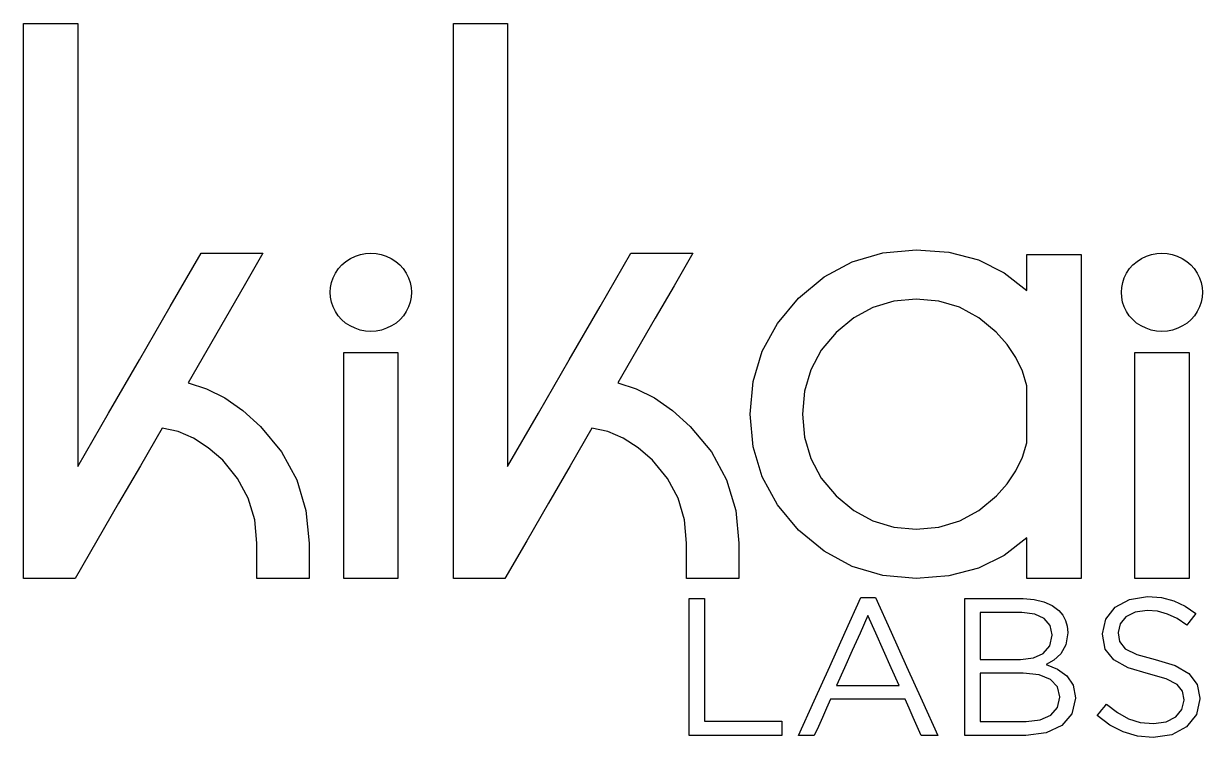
# Model space of a CAD drawing. Extents: x 0 to 39.3, y 0 to 23.8.
import ezdxf

# ---------------------------------------------------------------- set-up
doc = ezdxf.new("R2010")
doc.units = 0
doc.layers.add('logokikaiout', color=7, linetype='CONTINUOUS')

msp = doc.modelspace()

# ---------------------------------------------------------------- linework, layer by layer
at = {"layer": 'logokikaiout', "color": 7}
for points in [[(4.620333, 10.321795), (3.895638, 9.067053), (3.170944, 7.812311), (2.44625, 6.557568), (1.721557, 5.302826), (1.291168, 5.302826), (0.860779, 5.302826), (0.43039, 5.302826), (0.000001, 5.302826), (0.000001, 9.932682), (0.000001, 14.562537), (0.000001, 19.192393), (0.000001, 23.822248), (0.452262, 23.822248), (0.904523, 23.822248), (1.356784, 23.822248), (1.809046, 23.822248), (1.809046, 20.126107), (1.809046, 16.429966), (1.809046, 12.733825), (1.809046, 9.037684), (2.837657, 10.817713), (3.866269, 12.597741), (4.894882, 14.37777), (5.923494, 16.157798), (6.43899, 16.157798), (6.954487, 16.157798), (7.469983, 16.157798), (7.98548, 16.157798), (7.360534, 15.075652), (6.735588, 13.993507), (6.110642, 12.911361), (5.485697, 11.829215), (6.103569, 11.636665), (6.711557, 11.331004), (7.309685, 10.912236), (7.897991, 10.380357), (8.608581, 9.527396), (9.116267, 8.593008), (9.42095, 7.577128), (9.522533, 6.479693), (9.522533, 6.185476), (9.522533, 5.891259), (9.522533, 5.597043), (9.522533, 5.302826), (9.087205, 5.302826), (8.651877, 5.302826), (8.216549, 5.302826), (7.781222, 5.302826), (7.781222, 5.597043), (7.781222, 5.891259), (7.781222, 6.185476), (7.781222, 6.479693), (7.710109, 7.258372), (7.496752, 7.979968), (7.141113, 8.644545), (6.64316, 9.252173), (6.162935, 9.668885), (5.665747, 9.986085), (5.151556, 10.203731), (4.620333, 10.321795)], [(18.957116, 10.321795), (18.232422, 9.067053), (17.507728, 7.812311), (16.783034, 6.557568), (16.058341, 5.302826), (15.627952, 5.302826), (15.197563, 5.302826), (14.767174, 5.302826), (14.336785, 5.302826), (14.336785, 9.932682), (14.336785, 14.562537), (14.336785, 19.192393), (14.336785, 23.822248), (14.789046, 23.822248), (15.241307, 23.822248), (15.693569, 23.822248), (16.14583, 23.822248), (16.14583, 20.126107), (16.14583, 16.429966), (16.14583, 12.733825), (16.14583, 9.037684), (17.174441, 10.817713), (18.203053, 12.597741), (19.231665, 14.37777), (20.260277, 16.157798), (20.775773, 16.157798), (21.29127, 16.157798), (21.806766, 16.157798), (22.322263, 16.157798), (21.697317, 15.075652), (21.072371, 13.993507), (20.447425, 12.911361), (19.82248, 11.829215), (20.440352, 11.636665), (21.048337, 11.331004), (21.646468, 10.912236), (22.234774, 10.380357), (22.945364, 9.527396), (23.453046, 8.593008), (23.757733, 7.577128), (23.859316, 6.479693), (23.859316, 6.185476), (23.859316, 5.891259), (23.859316, 5.597043), (23.859316, 5.302826), (23.423988, 5.302826), (22.98866, 5.302826), (22.553332, 5.302826), (22.118005, 5.302826), (22.118005, 5.597043), (22.118005, 5.891259), (22.118005, 6.185476), (22.118005, 6.479693), (22.046892, 7.258372), (21.833532, 7.979968), (21.477896, 8.644545), (20.979944, 9.252173), (20.499718, 9.668885), (20.002527, 9.986085), (19.488339, 10.203731), (18.957116, 10.321795)], [(11.584625, 16.157798), (11.758054, 16.146862), (11.928541, 16.114089), (12.096047, 16.059412), (12.260547, 15.98281), (12.413928, 15.886706), (12.54859, 15.77357), (12.664467, 15.643431), (12.761491, 15.496329), (12.838093, 15.339509), (12.89277, 15.18024), (12.925544, 15.018591), (12.936444, 14.854627), (12.92579, 14.69073), (12.893864, 14.529806), (12.840722, 14.371928), (12.766381, 14.217157), (12.671589, 14.072045), (12.558111, 13.942608), (12.425911, 13.828915), (12.274961, 13.731029), (12.111526, 13.652166), (11.941939, 13.595961), (11.766266, 13.562306), (11.584575, 13.551123), (11.402679, 13.562306), (11.226901, 13.595961), (11.057278, 13.652166), (10.893836, 13.731029), (10.742689, 13.828915), (10.610425, 13.942608), (10.497011, 14.072045), (10.402417, 14.217157), (10.328076, 14.371928), (10.274934, 14.529806), (10.243007, 14.69073), (10.232353, 14.854627), (10.243325, 15.018591), (10.276204, 15.18024), (10.330895, 15.339509), (10.407349, 15.496329), (10.504373, 15.643431), (10.62025, 15.77357), (10.754912, 15.886706), (10.908293, 15.98281), (11.072797, 16.059412), (11.240345, 16.114089), (11.410934, 16.146862), (11.584568, 16.157798)], [(33.468877, 14.912845), (33.468877, 15.214382), (33.468877, 15.515919), (33.468877, 15.817456), (33.468877, 16.118993), (33.921138, 16.118993), (34.373399, 16.118993), (34.82566, 16.118993), (35.277921, 16.118993), (35.277921, 13.414951), (35.277921, 10.710909), (35.277921, 8.006868), (35.277921, 5.302826), (34.82566, 5.302826), (34.373399, 5.302826), (33.921138, 5.302826), (33.468877, 5.302826), (33.468877, 5.643345), (33.468877, 5.983864), (33.468877, 6.324382), (33.468877, 6.664901), (32.716197, 6.068844), (31.84932, 5.643214), (30.868206, 5.387905), (29.772824, 5.302826), (28.663433, 5.403766), (27.640328, 5.70658), (26.703541, 6.211275), (25.85311, 6.917843), (25.146595, 7.765028), (24.642024, 8.692579), (24.33933, 9.700434), (24.238446, 10.78852), (24.33933, 11.876769), (24.642024, 12.884684), (25.146595, 13.812362), (25.85311, 14.659904), (26.703541, 15.366271), (27.640328, 15.870859), (28.663433, 16.173634), (29.772824, 16.274568), (30.868206, 16.189442), (31.84932, 15.934095), (32.716197, 15.50855), (33.468877, 14.912845)], [(37.972755, 16.157798), (38.146184, 16.146862), (38.316668, 16.114089), (38.484177, 16.059412), (38.648677, 15.98281), (38.802058, 15.886706), (38.93672, 15.77357), (39.052597, 15.643431), (39.149622, 15.496329), (39.226224, 15.339509), (39.280898, 15.18024), (39.313671, 15.018591), (39.324571, 14.854627), (39.313918, 14.69073), (39.281956, 14.529806), (39.228708, 14.371928), (39.154162, 14.217157), (39.059572, 14.072045), (38.9462, 13.942608), (38.814038, 13.828915), (38.663095, 13.731029), (38.499512, 13.652166), (38.329939, 13.595961), (38.154351, 13.562306), (37.972709, 13.551123), (37.790665, 13.562306), (37.614904, 13.595961), (37.445363, 13.652166), (37.28197, 13.731029), (37.130773, 13.828915), (36.998425, 13.942608), (36.884997, 14.072045), (36.790551, 14.217157), (36.71621, 14.371928), (36.663064, 14.529806), (36.631138, 14.69073), (36.620484, 14.854627), (36.631455, 15.018591), (36.664334, 15.18024), (36.719025, 15.339509), (36.795479, 15.496329), (36.892454, 15.643431), (37.00825, 15.77357), (37.142895, 15.886706), (37.296424, 15.98281), (37.460928, 16.059412), (37.628476, 16.114089), (37.799065, 16.146862), (37.972699, 16.157798)], [(33.468877, 9.835668), (33.468877, 10.309801), (33.468877, 10.783934), (33.468877, 11.258068), (33.468877, 11.732201), (33.317535, 12.219694), (33.096872, 12.680468), (32.806889, 13.114515), (32.447585, 13.521843), (31.864651, 14.007032), (31.224504, 14.353516), (30.527207, 14.561359), (29.772824, 14.630623), (29.02611, 14.560713), (28.332213, 14.351005), (27.691163, 14.001525), (27.103002, 13.512318), (26.611533, 12.922568), (26.260526, 12.271997), (26.049942, 11.560635), (25.979757, 10.78852), (26.049942, 10.016611), (26.260526, 9.305354), (26.611533, 8.654822), (27.103002, 8.065076), (27.691163, 7.575717), (28.33221, 7.226259), (29.02611, 7.016631), (29.772824, 6.94677), (30.527807, 7.016631), (31.226931, 7.226259), (31.870158, 7.575717), (32.457463, 8.065076), (32.812544, 8.464018), (33.09943, 8.892029), (33.318184, 9.349215), (33.468877, 9.835668)], [(12.488794, 5.302826), (12.036533, 5.302826), (11.584272, 5.302826), (11.132011, 5.302826), (10.67975, 5.302826), (10.67975, 7.189834), (10.67975, 9.076843), (10.67975, 10.963851), (10.67975, 12.850859), (11.132011, 12.850859), (11.584272, 12.850859), (12.036533, 12.850859), (12.488794, 12.850859), (12.488794, 10.963851), (12.488794, 9.076843), (12.488794, 7.189834), (12.488794, 5.302826)], [(38.876925, 5.302826), (38.424664, 5.302826), (37.972402, 5.302826), (37.520141, 5.302826), (37.06788, 5.302826), (37.06788, 7.189834), (37.06788, 9.076843), (37.06788, 10.963851), (37.06788, 12.850859), (37.520141, 12.850859), (37.972402, 12.850859), (38.424664, 12.850859), (38.876925, 12.850859), (38.876925, 10.963851), (38.876925, 9.076843), (38.876925, 7.189834), (38.876925, 5.302826)], [(22.20066, 4.635653), (22.329689, 4.635653), (22.458717, 4.635653), (22.587746, 4.635653), (22.716774, 4.635653), (22.716774, 3.612244), (22.716774, 2.588836), (22.716774, 1.565428), (22.716774, 0.542019), (23.359888, 0.542019), (24.003002, 0.542019), (24.646116, 0.542019), (25.28923, 0.542019), (25.28923, 0.42278), (25.28923, 0.303542), (25.28923, 0.184303), (25.28923, 0.065062), (24.517088, 0.065062), (23.744945, 0.065062), (22.972803, 0.065062), (22.20066, 0.065062), (22.20066, 1.207711), (22.20066, 2.350358), (22.20066, 3.493005), (22.20066, 4.635653)], [(27.932382, 4.668532), (28.053209, 4.668532), (28.174035, 4.668532), (28.294861, 4.668532), (28.415688, 4.668532), (28.936388, 3.517682), (29.457088, 2.366833), (29.977788, 1.215984), (30.498488, 0.065133), (30.359758, 0.065133), (30.221028, 0.065133), (30.082298, 0.065133), (29.943568, 0.065133), (29.809689, 0.367112), (29.67581, 0.66909), (29.541931, 0.971068), (29.408052, 1.273045), (28.786016, 1.273045), (28.163981, 1.273045), (27.541945, 1.273045), (26.91991, 1.273045), (26.784443, 0.971068), (26.648977, 0.66909), (26.51351, 0.367112), (26.378043, 0.065133), (26.24584, 0.065133), (26.113636, 0.065133), (25.981433, 0.065133), (25.849229, 0.065133), (26.370018, 1.215984), (26.890806, 2.366833), (27.411594, 3.517682), (27.932382, 4.668532)], [(31.397648, 4.635794), (31.884128, 4.635794), (32.370609, 4.635794), (32.857089, 4.635794), (33.34357, 4.635794), (33.713969, 4.608348), (34.039025, 4.528828), (34.315071, 4.401553), (34.538428, 4.230819), (34.664264, 4.075276), (34.756403, 3.901942), (34.813016, 3.710218), (34.832278, 3.499511), (34.832278, 3.496336), (34.832278, 3.493161), (34.832278, 3.489986), (34.832278, 3.486811), (34.769512, 3.092955), (34.604518, 2.793955), (34.372249, 2.576976), (34.107672, 2.429183), (34.48929, 2.275961), (34.800528, 2.051139), (35.010166, 1.739464), (35.086984, 1.325694), (35.086984, 1.322519), (35.086984, 1.319344), (35.086984, 1.316169), (35.086984, 1.312994), (34.968351, 0.787591), (34.632429, 0.395638), (34.109182, 0.150598), (33.428575, 0.065923), (32.92084, 0.065923), (32.413104, 0.065923), (31.905369, 0.065923), (31.397634, 0.065923), (31.397634, 1.208572), (31.397634, 2.351219), (31.397634, 3.493866), (31.397648, 4.635794)], [(35.810157, 0.730967), (35.890061, 0.8256), (35.969965, 0.920232), (36.049869, 1.014865), (36.129774, 1.109498), (36.486845, 0.826944), (36.854862, 0.624957), (37.252185, 0.503669), (37.697165, 0.463209), (38.115263, 0.52129), (38.436587, 0.682855), (38.642818, 0.928893), (38.715635, 1.240378), (38.715635, 1.243553), (38.715635, 1.246728), (38.715635, 1.249903), (38.715635, 1.253078), (38.664916, 1.539551), (38.481348, 1.770825), (38.117793, 1.960359), (37.527126, 2.121617), (36.844043, 2.318742), (36.365916, 2.58552), (36.084833, 2.950193), (35.992896, 3.441006), (35.992896, 3.444181), (35.992896, 3.447356), (35.992896, 3.450531), (35.992896, 3.453706), (36.105404, 3.951574), (36.418039, 4.346587), (36.893456, 4.606926), (37.494318, 4.700775), (37.96129, 4.66536), (38.373662, 4.559534), (38.747995, 4.383921), (39.100868, 4.139153), (39.025814, 4.039582), (38.950761, 3.94001), (38.875708, 3.840439), (38.800654, 3.740867), (38.481447, 3.964369), (38.158069, 4.11865), (37.826225, 4.20804), (37.481618, 4.236862), (37.078968, 4.179448), (36.772358, 4.022285), (36.577138, 3.787998), (36.508657, 3.499204), (36.508657, 3.496029), (36.508657, 3.492854), (36.508657, 3.489679), (36.508657, 3.486504), (36.561083, 3.196305), (36.751855, 2.961704), (37.131204, 2.767514), (37.749376, 2.598562), (38.411657, 2.401007), (38.875665, 2.130691), (39.148708, 1.771079), (39.238099, 1.305632), (39.238099, 1.302457), (39.238099, 1.299282), (39.238099, 1.296107), (39.238099, 1.292932), (39.121886, 0.760364), (38.798139, 0.352648), (38.3042, 0.091838), (37.67741, 0), (37.156953, 0.045409), (36.677637, 0.182034), (36.231395, 0.410469), (35.810157, 0.731309)], [(29.205557, 1.736595), (28.946089, 2.319296), (28.686621, 2.901997), (28.427153, 3.484698), (28.167685, 4.067398), (27.906453, 3.484698), (27.645221, 2.901997), (27.383989, 2.319296), (27.122757, 1.736595), (27.643457, 1.736595), (28.164157, 1.736595), (28.684857, 1.736595), (29.205557, 1.736595)], [(33.25855, 2.598502), (33.6846, 2.650745), (34.016892, 2.805847), (34.232827, 3.061357), (34.309828, 3.41483), (34.309828, 3.418005), (34.309828, 3.42118), (34.309828, 3.424355), (34.309828, 3.42753), (34.243517, 3.733889), (34.048684, 3.968649), (33.731481, 4.118936), (33.298062, 4.171891), (32.950311, 4.171891), (32.60256, 4.171891), (32.254809, 4.171891), (31.907059, 4.171891), (31.907059, 3.778456), (31.907059, 3.38502), (31.907059, 2.991585), (31.907059, 2.598149), (32.244932, 2.598149), (32.582805, 2.598149), (32.920678, 2.598149), (33.25855, 2.598502)], [(33.441642, 0.528755), (33.90915, 0.584614), (34.262821, 0.745713), (34.486715, 1.002327), (34.564887, 1.34473), (34.564887, 1.348258), (34.564887, 1.351785), (34.564887, 1.355313), (34.564887, 1.358841), (34.487117, 1.690463), (34.256248, 1.936426), (33.875961, 2.089387), (33.34992, 2.142008), (32.989205, 2.142008), (32.628489, 2.142008), (32.267774, 2.142008), (31.907059, 2.142008), (31.907059, 1.738871), (31.907059, 1.335734), (31.907059, 0.932597), (31.907059, 0.52946), (32.290705, 0.52946), (32.67435, 0.52946), (33.057996, 0.52946), (33.441642, 0.528755)]]:
    msp.add_lwpolyline(points, dxfattribs=at)

doc.saveas('drawing.dxf')
